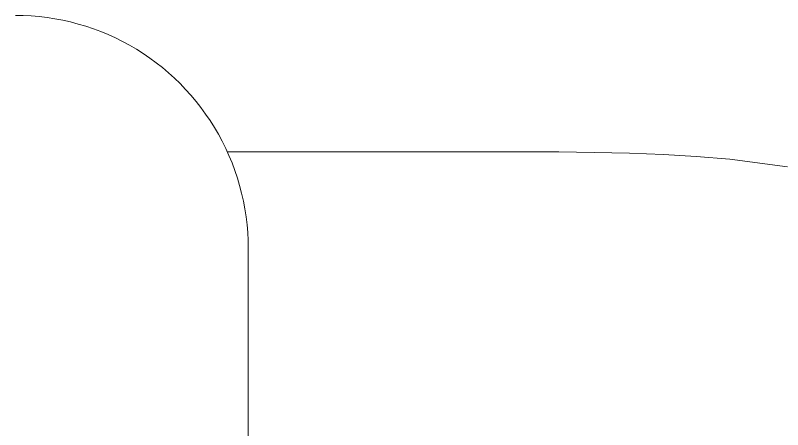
# Model space of a CAD drawing. Header units: millimetres. Extents: x -67 to 4862, y -244 to 3199.
# Drawn here: x 268.75 to 318.16, y 2680.56 to 2707.21 of the extents above; entities that cross this region are included whole.
import ezdxf

# ---------------------------------------------------------------- set-up
doc = ezdxf.new("R2010")
doc.units = ezdxf.units.MM
doc.layers.add('ZANO_R', color=7, linetype='Continuous', lineweight=0)

msp = doc.modelspace()

# ---------------------------------------------------------------- linework, layer by layer
at = {"layer": 'ZANO_R'}
for p, q in [((268.753, 2707.214), (269.265, 2707.206)), ((269.265, 2707.206), (269.776, 2707.179)), ((269.776, 2707.179), (270.287, 2707.136)), ((270.287, 2707.136), (270.795, 2707.075)), ((270.795, 2707.075), (271.301, 2706.996)), ((271.301, 2706.996), (271.804, 2706.901)), ((271.804, 2706.901), (272.304, 2706.788)), ((272.304, 2706.788), (272.8, 2706.658)), ((272.8, 2706.658), (273.29, 2706.512)), ((273.29, 2706.512), (273.776, 2706.348)), ((273.776, 2706.348), (274.255, 2706.169)), ((274.255, 2706.169), (274.729, 2705.973)), ((274.729, 2705.973), (275.195, 2705.76)), ((275.195, 2705.76), (275.654, 2705.533)), ((275.654, 2705.533), (276.104, 2705.289)), ((276.104, 2705.289), (276.546, 2705.031)), ((276.546, 2705.031), (276.979, 2704.757)), ((276.979, 2704.757), (277.403, 2704.469)), ((277.403, 2704.469), (277.816, 2704.166)), ((277.816, 2704.166), (278.219, 2703.85)), ((278.219, 2703.85), (278.611, 2703.52)), ((278.611, 2703.52), (278.991, 2703.177)), ((278.991, 2703.177), (279.359, 2702.821)), ((279.359, 2702.821), (279.715, 2702.453)), ((279.715, 2702.453), (280.058, 2702.072)), ((280.058, 2702.072), (280.388, 2701.681)), ((280.388, 2701.681), (280.705, 2701.278)), ((280.705, 2701.278), (281.007, 2700.865)), ((281.007, 2700.865), (281.295, 2700.441)), ((281.295, 2700.441), (281.569, 2700.008)), ((281.569, 2700.008), (281.827, 2699.566)), ((281.827, 2699.566), (282.071, 2699.115)), ((282.071, 2699.115), (282.299, 2698.657)), ((282.299, 2698.657), (282.511, 2698.19)), ((282.404, 2698.43), (303.753, 2698.43)), ((303.753, 2698.43), (308.299, 2698.356)), ((282.511, 2698.19), (282.707, 2697.717)), ((308.299, 2698.356), (310.495, 2698.264)), ((310.495, 2698.264), (312.589, 2698.137)), ((312.589, 2698.137), (314.763, 2697.956)), ((314.763, 2697.956), (318.477, 2697.477)), ((282.707, 2697.717), (282.886, 2697.238)), ((282.886, 2697.238), (283.05, 2696.752)), ((283.05, 2696.752), (283.196, 2696.261)), ((283.196, 2696.261), (283.326, 2695.766)), ((283.326, 2695.766), (283.439, 2695.266)), ((283.439, 2695.266), (283.534, 2694.763)), ((283.534, 2694.763), (283.613, 2694.257)), ((283.613, 2694.257), (283.674, 2693.748)), ((283.674, 2693.748), (283.718, 2693.238)), ((283.718, 2693.238), (283.744, 2692.726)), ((283.744, 2692.726), (283.753, 2692.214)), ((283.753, 2692.214), (283.753, 2679.813))]:
    msp.add_line(p, q, dxfattribs=at)

doc.saveas('drawing.dxf')
